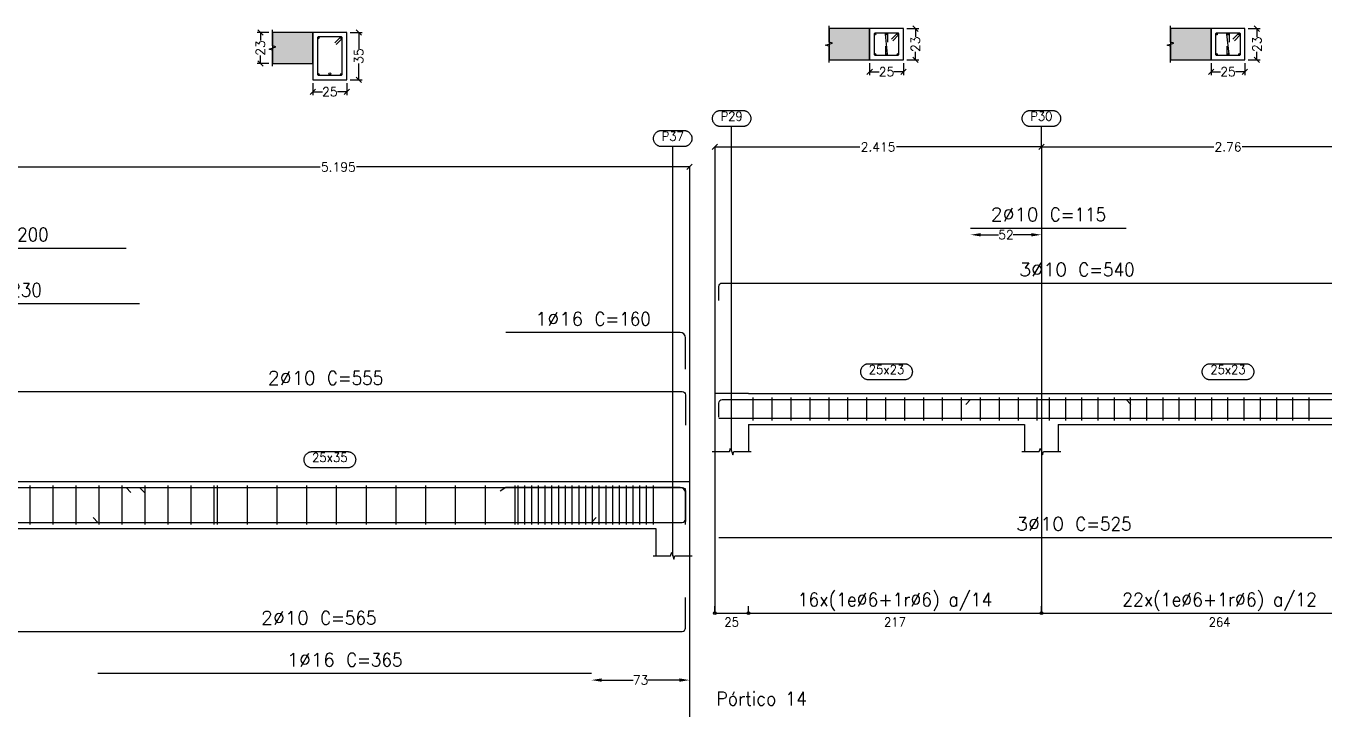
# Model space of a CAD drawing. Header units: millimetres. Extents: x 2071 to 2712, y 1262 to 1380.
# Drawn here: x 2457.16 to 2476.36, y 1311.88 to 1321.98 of the extents above; entities that cross this region are included whole.
import ezdxf
from ezdxf.enums import TextEntityAlignment as Align

# ---------------------------------------------------------------- set-up
doc = ezdxf.new("R2010")
doc.units = ezdxf.units.MM
doc.layers.add('.pormenores', color=8, linetype='Continuous')
for name, color, linetype, lineweight in [('POR_COT_COMPRIMENTO_PROJECTADO', 122, 'Continuous', 0), ('POR_COT_COT_ARM', 3, 'Continuous', 0), ('SEC_COTAS_SEC_DIM_VIGA', 122, 'Continuous', 0)]:
    doc.layers.add(name, color=color, linetype=linetype, lineweight=lineweight)
doc.styles.add('CYPETXT_0.2_romans', font='ROMANS__.TTF', dxfattribs={"height": 0.133333})
doc.styles.add('CYPETXT_romans', font='ROMANS__.TTF', dxfattribs={"height": 0.2})
doc.dimstyles.new('cype_arrow', dxfattribs={"dimtxt": 0.18, "dimasz": 0.15, "dimexe": 0.05, "dimexo": 0.05, "dimgap": 0, "dimtad": 0, "dimdec": 4, "dimzin": 0, "dimdsep": 46, "dimtxsty": 'CYPETXT_0.2_romans', "dimcen": 0.09, "dimadec": 0, "dimazin": 0, "dimtfac": 1, "dimtdec": 4, "dimtofl": 0, "dimtmove": 2, "dimatfit": 3, "dimfxl": 1, "dimtolj": 1, "dimtzin": 0, "dimarcsym": 0})
doc.dimstyles.new('cype_oblique', dxfattribs={"dimtxt": 0.18, "dimasz": 0.18, "dimexe": 0.05, "dimexo": 0.05, "dimgap": 0, "dimtad": 0, "dimdec": 4, "dimzin": 0, "dimdsep": 46, "dimtxsty": 'CYPETXT_0.2_romans', "dimblk": 'OBLIQUE', "dimtsz": 0.04, "dimcen": 0.09, "dimadec": 0, "dimazin": 0, "dimtfac": 1, "dimtdec": 4, "dimtofl": 0, "dimtmove": 2, "dimatfit": 3, "dimfxl": 1, "dimtolj": 1, "dimtzin": 0, "dimarcsym": 0})

# ---------------------------------------------------------------- blocks, each defined once
blk = doc.blocks.new('*D89')
at = {"layer": 'Defpoints', "color": 0, "transparency": 16777216}
for p in [(2461.408, 1321.188), (2461.908, 1321.188), (2461.908, 1321.011)]:
    blk.add_point(p, dxfattribs=at)
at = {"layer": 'SEC_COTAS_SEC_DIM_VIGA', "color": 0, "lineweight": -2, "transparency": 16777216}
for p, q in [((2461.408, 1321.138), (2461.408, 1320.961)), ((2461.908, 1321.138), (2461.908, 1320.961)), ((2461.448, 1321.051), (2461.368, 1320.971)), ((2461.408, 1321.011), (2461.548, 1321.011)), ((2461.908, 1321.011), (2461.769, 1321.011)), ((2461.868, 1320.971), (2461.948, 1321.051))]:
    blk.add_line(p, q, dxfattribs=at)
at = {"layer": 'SEC_COTAS_SEC_DIM_VIGA', "color": 0, "transparency": 16777216, "insert": (2461.658, 1321.011), "char_height": 0.1333, "attachment_point": 5, "style": 'CYPETXT_0.2_romans'}
blk.add_mtext('\\A1;25', dxfattribs=at)
blk = doc.blocks.new('_OBLIQUE')
at = {"color": 0, "linetype": 'ByBlock'}
blk.add_line((-0.5, -0.5), (0.5, 0.5), dxfattribs=at)
blk = doc.blocks.new('*D90')
at = {"layer": 'Defpoints', "color": 0, "transparency": 16777216}
for p in [(2460.631, 1321.888), (2460.808, 1321.888), (2460.808, 1321.428)]:
    blk.add_point(p, dxfattribs=at)
at = {"layer": 'SEC_COTAS_SEC_DIM_VIGA', "color": 0, "lineweight": -2, "transparency": 16777216}
for p, q in [((2460.671, 1321.848), (2460.591, 1321.928)), ((2460.758, 1321.888), (2460.581, 1321.888)), ((2460.631, 1321.888), (2460.631, 1321.769)), ((2460.631, 1321.428), (2460.631, 1321.548)), ((2460.758, 1321.428), (2460.581, 1321.428)), ((2460.591, 1321.468), (2460.671, 1321.388))]:
    blk.add_line(p, q, dxfattribs=at)
at = {"layer": 'SEC_COTAS_SEC_DIM_VIGA', "color": 0, "transparency": 16777216, "insert": (2460.631, 1321.658), "char_height": 0.1333, "attachment_point": 5, "rotation": 90, "style": 'CYPETXT_0.2_romans'}
blk.add_mtext('\\A1;23', dxfattribs=at)
blk = doc.blocks.new('*D91')
at = {"layer": 'Defpoints', "color": 0, "transparency": 16777216}
for p in [(2461.908, 1321.888), (2462.086, 1321.888), (2461.908, 1321.188)]:
    blk.add_point(p, dxfattribs=at)
at = {"layer": 'SEC_COTAS_SEC_DIM_VIGA', "color": 0, "lineweight": -2, "transparency": 16777216}
for p, q in [((2462.126, 1321.848), (2462.046, 1321.928)), ((2461.958, 1321.888), (2462.136, 1321.888)), ((2462.086, 1321.888), (2462.086, 1321.648)), ((2462.086, 1321.188), (2462.086, 1321.429)), ((2461.958, 1321.188), (2462.136, 1321.188)), ((2462.046, 1321.228), (2462.126, 1321.148))]:
    blk.add_line(p, q, dxfattribs=at)
at = {"layer": 'SEC_COTAS_SEC_DIM_VIGA', "color": 0, "transparency": 16777216, "insert": (2462.086, 1321.538), "char_height": 0.1333, "attachment_point": 5, "rotation": 90, "style": 'CYPETXT_0.2_romans'}
blk.add_mtext('\\A1;35', dxfattribs=at)
blk = doc.blocks.new('*D94')
at = {"layer": 'Defpoints', "color": 0, "transparency": 16777216}
for p in [(2456.588, 1319.899), (2456.588, 1319.899), (2466.978, 1319.899)]:
    blk.add_point(p, dxfattribs=at)
at = {"layer": 'POR_COT_COMPRIMENTO_PROJECTADO', "color": 0, "lineweight": -2, "transparency": 16777216}
for p, q in [((2456.628, 1319.939), (2456.548, 1319.859)), ((2456.588, 1319.899), (2456.588, 1319.899)), ((2456.588, 1319.899), (2461.513, 1319.899)), ((2466.978, 1319.899), (2462.054, 1319.899)), ((2466.938, 1319.859), (2467.018, 1319.939)), ((2466.978, 1319.899), (2466.978, 1319.899))]:
    blk.add_line(p, q, dxfattribs=at)
at = {"layer": 'POR_COT_COMPRIMENTO_PROJECTADO', "color": 0, "transparency": 16777216, "insert": (2461.783, 1319.899), "char_height": 0.1333, "attachment_point": 5, "style": 'CYPETXT_0.2_romans'}
blk.add_mtext('\\A1;5.195', dxfattribs=at)
blk = doc.blocks.new('*D103')
at = {"layer": 'Defpoints', "color": 0, "transparency": 16777216}
for p in [(2465.528, 1312.307), (2466.978, 1312.307), (2466.978, 1312.307)]:
    blk.add_point(p, dxfattribs=at)
at = {"layer": 'POR_COT_COT_ARM', "color": 0, "lineweight": -2, "transparency": 16777216}
for p, q in [((2465.528, 1312.307), (2465.528, 1312.307)), ((2465.678, 1312.307), (2466.144, 1312.307)), ((2466.828, 1312.307), (2466.362, 1312.307)), ((2466.978, 1312.307), (2466.978, 1312.307))]:
    blk.add_line(p, q, dxfattribs=at)
at = {"layer": 'POR_COT_COT_ARM', "color": 0, "transparency": 16777216}
for points in [[(2465.678, 1312.332), (2465.678, 1312.282), (2465.528, 1312.307)], [(2466.828, 1312.282), (2466.828, 1312.332), (2466.978, 1312.307)]]:
    blk.add_solid(points, dxfattribs=at)
at = {"layer": 'POR_COT_COT_ARM', "color": 0, "transparency": 16777216, "insert": (2466.253, 1312.307), "char_height": 0.1333, "attachment_point": 5, "style": 'CYPETXT_0.2_romans'}
blk.add_mtext('\\A1;73', dxfattribs=at)
blk = doc.blocks.new('*D104')
at = {"layer": 'Defpoints', "color": 0, "transparency": 16777216}
for p in [(2469.641, 1321.485), (2470.141, 1321.485), (2470.141, 1321.307)]:
    blk.add_point(p, dxfattribs=at)
at = {"layer": 'SEC_COTAS_SEC_DIM_VIGA', "color": 0, "lineweight": -2, "transparency": 16777216}
for p, q in [((2469.681, 1321.347), (2469.601, 1321.267)), ((2469.641, 1321.435), (2469.641, 1321.257)), ((2470.101, 1321.267), (2470.181, 1321.347)), ((2470.141, 1321.435), (2470.141, 1321.257)), ((2469.641, 1321.307), (2469.78, 1321.307)), ((2470.141, 1321.307), (2470.001, 1321.307))]:
    blk.add_line(p, q, dxfattribs=at)
at = {"layer": 'SEC_COTAS_SEC_DIM_VIGA', "color": 0, "transparency": 16777216, "insert": (2469.891, 1321.307), "char_height": 0.1333, "attachment_point": 5, "style": 'CYPETXT_0.2_romans'}
blk.add_mtext('\\A1;25', dxfattribs=at)
blk = doc.blocks.new('*D105')
at = {"layer": 'Defpoints', "color": 0, "transparency": 16777216}
for p in [(2470.141, 1321.945), (2470.318, 1321.945), (2470.141, 1321.485)]:
    blk.add_point(p, dxfattribs=at)
at = {"layer": 'SEC_COTAS_SEC_DIM_VIGA', "color": 0, "lineweight": -2, "transparency": 16777216}
for p, q in [((2470.191, 1321.945), (2470.368, 1321.945)), ((2470.358, 1321.905), (2470.278, 1321.985)), ((2470.318, 1321.945), (2470.318, 1321.825)), ((2470.278, 1321.525), (2470.358, 1321.445)), ((2470.318, 1321.485), (2470.318, 1321.604)), ((2470.191, 1321.485), (2470.368, 1321.485))]:
    blk.add_line(p, q, dxfattribs=at)
at = {"layer": 'SEC_COTAS_SEC_DIM_VIGA', "color": 0, "transparency": 16777216, "insert": (2470.318, 1321.715), "char_height": 0.1333, "attachment_point": 5, "rotation": 90, "style": 'CYPETXT_0.2_romans'}
blk.add_mtext('\\A1;23', dxfattribs=at)
blk = doc.blocks.new('*D106')
at = {"layer": 'Defpoints', "color": 0, "transparency": 16777216}
for p in [(2474.691, 1321.485), (2475.191, 1321.485), (2475.191, 1321.307)]:
    blk.add_point(p, dxfattribs=at)
at = {"layer": 'SEC_COTAS_SEC_DIM_VIGA', "color": 0, "lineweight": -2, "transparency": 16777216}
for p, q in [((2474.731, 1321.347), (2474.651, 1321.267)), ((2474.691, 1321.435), (2474.691, 1321.257)), ((2475.151, 1321.267), (2475.231, 1321.347)), ((2475.191, 1321.435), (2475.191, 1321.257)), ((2474.691, 1321.307), (2474.83, 1321.307)), ((2475.191, 1321.307), (2475.051, 1321.307))]:
    blk.add_line(p, q, dxfattribs=at)
at = {"layer": 'SEC_COTAS_SEC_DIM_VIGA', "color": 0, "transparency": 16777216, "insert": (2474.941, 1321.307), "char_height": 0.1333, "attachment_point": 5, "style": 'CYPETXT_0.2_romans'}
blk.add_mtext('\\A1;25', dxfattribs=at)
blk = doc.blocks.new('*D107')
at = {"layer": 'Defpoints', "color": 0, "transparency": 16777216}
for p in [(2475.191, 1321.945), (2475.368, 1321.945), (2475.191, 1321.485)]:
    blk.add_point(p, dxfattribs=at)
at = {"layer": 'SEC_COTAS_SEC_DIM_VIGA', "color": 0, "lineweight": -2, "transparency": 16777216}
for p, q in [((2475.241, 1321.945), (2475.418, 1321.945)), ((2475.408, 1321.905), (2475.328, 1321.985)), ((2475.368, 1321.945), (2475.368, 1321.825)), ((2475.328, 1321.525), (2475.408, 1321.445)), ((2475.368, 1321.485), (2475.368, 1321.604)), ((2475.241, 1321.485), (2475.418, 1321.485))]:
    blk.add_line(p, q, dxfattribs=at)
at = {"layer": 'SEC_COTAS_SEC_DIM_VIGA', "color": 0, "transparency": 16777216, "insert": (2475.368, 1321.715), "char_height": 0.1333, "attachment_point": 5, "rotation": 90, "style": 'CYPETXT_0.2_romans'}
blk.add_mtext('\\A1;23', dxfattribs=at)
blk = doc.blocks.new('*D112')
at = {"layer": 'Defpoints', "color": 0, "transparency": 16777216}
for p in [(2467.351, 1320.195), (2467.351, 1320.195), (2472.181, 1320.195)]:
    blk.add_point(p, dxfattribs=at)
at = {"layer": 'POR_COT_COMPRIMENTO_PROJECTADO', "color": 0, "lineweight": -2, "transparency": 16777216}
for p, q in [((2467.391, 1320.235), (2467.311, 1320.155)), ((2467.351, 1320.195), (2467.351, 1320.195)), ((2467.351, 1320.195), (2469.494, 1320.195)), ((2472.181, 1320.195), (2470.037, 1320.195)), ((2472.141, 1320.155), (2472.221, 1320.235)), ((2472.181, 1320.195), (2472.181, 1320.195))]:
    blk.add_line(p, q, dxfattribs=at)
at = {"layer": 'POR_COT_COMPRIMENTO_PROJECTADO', "color": 0, "transparency": 16777216, "insert": (2469.766, 1320.195), "char_height": 0.1333, "attachment_point": 5, "style": 'CYPETXT_0.2_romans'}
blk.add_mtext('\\A1;2.415', dxfattribs=at)
blk = doc.blocks.new('*D113')
at = {"layer": 'Defpoints', "color": 0, "transparency": 16777216}
for p in [(2472.181, 1320.195), (2472.181, 1320.195), (2477.701, 1320.195)]:
    blk.add_point(p, dxfattribs=at)
at = {"layer": 'POR_COT_COMPRIMENTO_PROJECTADO', "color": 0, "lineweight": -2, "transparency": 16777216}
for p, q in [((2472.221, 1320.235), (2472.141, 1320.155)), ((2472.181, 1320.195), (2472.181, 1320.195)), ((2472.181, 1320.195), (2474.733, 1320.195)), ((2477.701, 1320.195), (2475.148, 1320.195)), ((2477.661, 1320.155), (2477.741, 1320.235)), ((2477.701, 1320.195), (2477.701, 1320.195))]:
    blk.add_line(p, q, dxfattribs=at)
at = {"layer": 'POR_COT_COMPRIMENTO_PROJECTADO', "color": 0, "transparency": 16777216, "insert": (2474.941, 1320.195), "char_height": 0.1333, "attachment_point": 5, "style": 'CYPETXT_0.2_romans'}
blk.add_mtext('\\A1;2.76', dxfattribs=at)
blk = doc.blocks.new('*D116')
at = {"layer": 'Defpoints', "color": 0, "transparency": 16777216}
for p in [(2471.134, 1318.895), (2472.181, 1318.895), (2472.181, 1318.895)]:
    blk.add_point(p, dxfattribs=at)
at = {"layer": 'POR_COT_COT_ARM', "color": 0, "lineweight": -2, "transparency": 16777216}
for p, q in [((2471.134, 1318.895), (2471.134, 1318.895)), ((2471.284, 1318.895), (2471.548, 1318.895)), ((2472.031, 1318.895), (2471.766, 1318.895)), ((2472.181, 1318.895), (2472.181, 1318.895))]:
    blk.add_line(p, q, dxfattribs=at)
at = {"layer": 'POR_COT_COT_ARM', "color": 0, "transparency": 16777216}
for points in [[(2471.284, 1318.92), (2471.284, 1318.87), (2471.134, 1318.895)], [(2472.031, 1318.87), (2472.031, 1318.92), (2472.181, 1318.895)]]:
    blk.add_solid(points, dxfattribs=at)
at = {"layer": 'POR_COT_COT_ARM', "color": 0, "transparency": 16777216, "insert": (2471.657, 1318.895), "char_height": 0.1333, "attachment_point": 5, "style": 'CYPETXT_0.2_romans'}
blk.add_mtext('\\A1;52', dxfattribs=at)

msp = doc.modelspace()

# ---------------------------------------------------------------- hatches: boundary and pattern name
at = {"layer": '.pormenores', "true_color": 0xdad7d3}
for points in [[(2469.04055, 1321.48472), (2469.64055, 1321.48472), (2469.64055, 1321.94472), (2469.04055, 1321.94472)], [(2474.09064, 1321.48472), (2474.69064, 1321.48472), (2474.69064, 1321.94472), (2474.09064, 1321.94472)], [(2460.80843, 1321.42846), (2461.40843, 1321.42846), (2461.40843, 1321.88846), (2460.80843, 1321.88846)]]:
    msp.add_hatch(color=254, dxfattribs=at).paths.add_polyline_path(points, flags=0)

# ---------------------------------------------------------------- linework, layer by layer
at = {"layer": '.pormenores'}
for p, q in [((2467.60055, 1320.19539), (2467.60055, 1320.49539)), ((2472.18055, 1320.19539), (2472.18055, 1320.49539)), ((2466.72843, 1319.89913), (2466.72843, 1320.19913)), ((2467.35055, 1320.19539), (2467.35055, 1313.29826)), ((2467.60055, 1315.6882), (2467.60055, 1320.19539)), ((2472.18055, 1320.19539), (2472.18055, 1313.29826)), ((2466.72843, 1314.14707), (2466.72843, 1319.89913)), ((2466.97843, 1319.89913), (2466.97843, 1310.31371)), ((2467.85055, 1316.5482), (2471.93055, 1316.5482)), ((2472.43055, 1316.5482), (2477.45073, 1316.5482)), ((2467.91555, 1316.4882), (2467.91555, 1316.1482)), ((2468.19555, 1316.4882), (2468.19555, 1316.1482)), ((2468.47555, 1316.4882), (2468.47555, 1316.1482)), ((2468.75555, 1316.4882), (2468.75555, 1316.1482)), ((2469.03555, 1316.4882), (2469.03555, 1316.1482)), ((2469.31555, 1316.4882), (2469.31555, 1316.1482)), ((2469.59555, 1316.4882), (2469.59555, 1316.1482)), ((2469.87555, 1316.4882), (2469.87555, 1316.1482)), ((2470.15555, 1316.4882), (2470.15555, 1316.1482)), ((2470.43555, 1316.4882), (2470.43555, 1316.1482)), ((2470.71555, 1316.4882), (2470.71555, 1316.1482)), ((2470.99555, 1316.4882), (2470.99555, 1316.1482)), ((2471.13397, 1316.4562), (2471.06326, 1316.38549)), ((2471.27555, 1316.4882), (2471.27555, 1316.1482)), ((2471.55555, 1316.4882), (2471.55555, 1316.1482)), ((2471.83555, 1316.4882), (2471.83555, 1316.1482)), ((2472.11555, 1316.4882), (2472.11555, 1316.1482)), ((2472.29564, 1316.4882), (2472.29564, 1316.1482)), ((2472.53564, 1316.4882), (2472.53564, 1316.1482)), ((2472.77564, 1316.4882), (2472.77564, 1316.1482)), ((2473.01564, 1316.4882), (2473.01564, 1316.1482)), ((2473.25564, 1316.4882), (2473.25564, 1316.1482)), ((2473.43397, 1316.4562), (2473.50468, 1316.38549)), ((2473.49564, 1316.4882), (2473.49564, 1316.1482)), ((2473.73564, 1316.4882), (2473.73564, 1316.1482)), ((2473.97564, 1316.4882), (2473.97564, 1316.1482)), ((2474.21564, 1316.4882), (2474.21564, 1316.1482)), ((2474.45564, 1316.4882), (2474.45564, 1316.1482)), ((2474.69564, 1316.4882), (2474.69564, 1316.1482)), ((2474.93564, 1316.4882), (2474.93564, 1316.1482)), ((2475.17564, 1316.4882), (2475.17564, 1316.1482)), ((2475.41564, 1316.4882), (2475.41564, 1316.1482)), ((2475.65564, 1316.4882), (2475.65564, 1316.1482)), ((2475.89564, 1316.4882), (2475.89564, 1316.1482)), ((2476.13564, 1316.4882), (2476.13564, 1316.1482)), ((2467.35055, 1316.0882), (2467.35055, 1315.6882)), ((2467.85055, 1316.0882), (2471.93055, 1316.0882)), ((2467.85055, 1316.0882), (2467.85055, 1315.6882)), ((2471.93055, 1316.0882), (2471.93055, 1315.6882)), ((2472.43055, 1316.0882), (2477.45073, 1316.0882)), ((2472.43055, 1316.0882), (2472.43055, 1315.6882)), ((2456.83843, 1315.24707), (2466.47843, 1315.24707)), ((2457.22329, 1315.18707), (2457.22329, 1314.60707)), ((2457.56329, 1315.18707), (2457.56329, 1314.60707)), ((2457.90329, 1315.18707), (2457.90329, 1314.60707)), ((2458.24329, 1315.18707), (2458.24329, 1314.60707)), ((2458.58329, 1315.18707), (2458.58329, 1314.60707)), ((2458.92329, 1315.18707), (2458.92329, 1314.60707)), ((2459.26329, 1315.18707), (2459.26329, 1314.60707)), ((2459.60329, 1315.18707), (2459.60329, 1314.60707)), ((2459.94329, 1315.18707), (2459.94329, 1314.60707)), ((2459.99314, 1315.18707), (2459.99314, 1314.60707)), ((2460.43314, 1315.18707), (2460.43314, 1314.60707)), ((2460.87314, 1315.18707), (2460.87314, 1314.60707)), ((2461.31314, 1315.18707), (2461.31314, 1314.60707)), ((2461.75314, 1315.18707), (2461.75314, 1314.60707)), ((2462.19314, 1315.18707), (2462.19314, 1314.60707)), ((2462.63314, 1315.18707), (2462.63314, 1314.60707)), ((2463.07314, 1315.18707), (2463.07314, 1314.60707)), ((2463.51314, 1315.18707), (2463.51314, 1314.60707)), ((2463.95314, 1315.18707), (2463.95314, 1314.60707)), ((2464.39314, 1315.18707), (2464.39314, 1314.60707)), ((2464.43829, 1315.18707), (2464.43829, 1314.60707)), ((2464.53829, 1315.18707), (2464.53829, 1314.60707)), ((2464.63829, 1315.18707), (2464.63829, 1314.60707)), ((2464.73829, 1315.18707), (2464.73829, 1314.60707)), ((2464.83829, 1315.18707), (2464.83829, 1314.60707)), ((2464.93829, 1315.18707), (2464.93829, 1314.60707)), ((2465.03829, 1315.18707), (2465.03829, 1314.60707)), ((2465.13829, 1315.18707), (2465.13829, 1314.60707)), ((2465.23829, 1315.18707), (2465.23829, 1314.60707)), ((2465.33829, 1315.18707), (2465.33829, 1314.60707)), ((2465.43829, 1315.18707), (2465.43829, 1314.60707)), ((2465.53829, 1315.18707), (2465.53829, 1314.60707)), ((2465.63829, 1315.18707), (2465.63829, 1314.60707)), ((2465.73829, 1315.18707), (2465.73829, 1314.60707)), ((2465.83829, 1315.18707), (2465.83829, 1314.60707)), ((2465.93829, 1315.18707), (2465.93829, 1314.60707)), ((2466.03829, 1315.18707), (2466.03829, 1314.60707)), ((2466.13829, 1315.18707), (2466.13829, 1314.60707)), ((2466.23829, 1315.18707), (2466.23829, 1314.60707)), ((2466.33829, 1315.18707), (2466.33829, 1314.60707)), ((2466.43829, 1315.18707), (2466.43829, 1314.60707)), ((2458.64643, 1315.15507), (2458.71714, 1315.08435)), ((2458.84567, 1315.15507), (2458.91638, 1315.08435)), ((2464.26254, 1315.15507), (2464.17908, 1315.09999)), ((2458.22814, 1314.63907), (2458.15743, 1314.70978)), ((2465.52814, 1314.63907), (2465.59886, 1314.70978)), ((2456.83843, 1314.54707), (2466.47843, 1314.54707)), ((2466.47843, 1314.54707), (2466.47843, 1314.14707)), ((2466.97843, 1314.54707), (2466.97843, 1314.14707)), ((2467.35055, 1313.29826), (2467.35055, 1313.39826)), ((2467.85055, 1313.29826), (2467.85055, 1313.39826)), ((2472.18055, 1313.29826), (2472.18055, 1313.39826))]:
    msp.add_line(p, q, dxfattribs=at)
for points in [[(2460.80843, 1321.38846), (2460.80843, 1321.62846), (2460.75843, 1321.64346), (2460.85843, 1321.67346), (2460.80843, 1321.68846), (2460.80843, 1321.92846)], [(2469.04055, 1321.44472), (2469.04055, 1321.68472), (2468.99055, 1321.69972), (2469.09055, 1321.72972), (2469.04055, 1321.74472), (2469.04055, 1321.98472)], [(2469.04055, 1321.48472), (2469.64055, 1321.48472), (2469.64055, 1321.94472), (2469.04055, 1321.94472)], [(2474.09064, 1321.44472), (2474.09064, 1321.68472), (2474.04064, 1321.69972), (2474.14064, 1321.72972), (2474.09064, 1321.74472), (2474.09064, 1321.98472)], [(2474.09064, 1321.48472), (2474.69064, 1321.48472), (2474.69064, 1321.94472), (2474.09064, 1321.94472)], [(2460.80843, 1321.42846), (2461.40843, 1321.42846), (2461.40843, 1321.88846), (2460.80843, 1321.88846)], [(2461.75289, 1321.7103), (2461.83937, 1321.79706), (2461.84069, 1321.7992), (2461.84165, 1321.80152), (2461.84223, 1321.80396), (2461.84243, 1321.80646), (2461.84212, 1321.80959), (2461.84121, 1321.81259), (2461.83973, 1321.81535), (2461.83774, 1321.81778), (2461.83532, 1321.81977), (2461.83255, 1321.82125), (2461.82955, 1321.82216), (2461.82643, 1321.82246), (2461.49043, 1321.82246), (2461.48431, 1321.82125), (2461.47912, 1321.81778), (2461.47565, 1321.81259), (2461.47443, 1321.80646), (2461.47443, 1321.27046), (2461.47565, 1321.26434), (2461.47912, 1321.25915), (2461.48431, 1321.25568), (2461.49043, 1321.25446), (2461.82643, 1321.25446), (2461.83255, 1321.25568), (2461.83774, 1321.25915), (2461.84121, 1321.26434), (2461.84243, 1321.27046), (2461.84243, 1321.80646), (2461.84212, 1321.80959), (2461.84121, 1321.81259), (2461.83973, 1321.81535), (2461.83774, 1321.81778), (2461.83532, 1321.81977), (2461.83255, 1321.82125), (2461.82955, 1321.82216), (2461.82643, 1321.82246), (2461.82331, 1321.82216), (2461.82031, 1321.82125), (2461.81754, 1321.81977), (2461.81512, 1321.81778), (2461.73026, 1321.73292)], [(2469.98502, 1321.76656), (2470.06987, 1321.85141), (2470.07186, 1321.85384), (2470.07334, 1321.8566), (2470.07425, 1321.8596), (2470.07455, 1321.86272), (2470.07425, 1321.86585), (2470.07334, 1321.86885), (2470.07186, 1321.87161), (2470.06987, 1321.87404), (2470.06744, 1321.87603), (2470.06468, 1321.87751), (2470.06168, 1321.87842), (2470.05855, 1321.87872), (2469.72255, 1321.87872), (2469.71643, 1321.87751), (2469.71124, 1321.87404), (2469.70777, 1321.86885), (2469.70655, 1321.86272), (2469.70655, 1321.56672), (2469.70777, 1321.5606), (2469.71124, 1321.55541), (2469.71643, 1321.55194), (2469.72255, 1321.55072), (2470.05855, 1321.55072), (2470.06468, 1321.55194), (2470.06987, 1321.55541), (2470.07334, 1321.5606), (2470.07455, 1321.56672), (2470.07455, 1321.86272), (2470.07425, 1321.86585), (2470.07334, 1321.86885), (2470.07186, 1321.87161), (2470.06987, 1321.87404), (2470.06744, 1321.87603), (2470.06468, 1321.87751), (2470.06168, 1321.87842), (2470.05855, 1321.87872), (2470.05543, 1321.87842), (2470.05243, 1321.87751), (2470.04967, 1321.87603), (2470.04724, 1321.87404), (2469.96239, 1321.78919)], [(2469.87455, 1321.68672), (2469.87455, 1321.56672), (2469.87496, 1321.56316), (2469.87614, 1321.55978), (2469.87805, 1321.55675), (2469.88058, 1321.55422), (2469.88361, 1321.55231), (2469.88699, 1321.55113), (2469.89055, 1321.55072), (2469.89411, 1321.55113), (2469.8975, 1321.55231), (2469.90053, 1321.55422), (2469.90306, 1321.55675), (2469.90497, 1321.55978), (2469.90615, 1321.56316), (2469.90655, 1321.56672), (2469.87455, 1321.86272), (2469.87496, 1321.86628), (2469.87614, 1321.86967), (2469.87805, 1321.8727), (2469.88058, 1321.87523), (2469.88361, 1321.87714), (2469.88699, 1321.87832), (2469.89055, 1321.87872), (2469.89411, 1321.87832), (2469.8975, 1321.87714), (2469.90053, 1321.87523), (2469.90306, 1321.8727), (2469.90497, 1321.86967), (2469.90615, 1321.86628), (2469.90655, 1321.86272), (2469.90655, 1321.74272)], [(2475.0351, 1321.76656), (2475.11996, 1321.85141), (2475.12195, 1321.85384), (2475.12343, 1321.8566), (2475.12434, 1321.8596), (2475.12464, 1321.86272), (2475.12434, 1321.86585), (2475.12343, 1321.86885), (2475.12195, 1321.87161), (2475.11996, 1321.87404), (2475.11753, 1321.87603), (2475.11477, 1321.87751), (2475.11177, 1321.87842), (2475.10864, 1321.87872), (2474.77264, 1321.87872), (2474.76652, 1321.87751), (2474.76133, 1321.87404), (2474.75786, 1321.86885), (2474.75664, 1321.86272), (2474.75664, 1321.56672), (2474.75786, 1321.5606), (2474.76133, 1321.55541), (2474.76652, 1321.55194), (2474.77264, 1321.55072), (2475.10864, 1321.55072), (2475.11477, 1321.55194), (2475.11996, 1321.55541), (2475.12343, 1321.5606), (2475.12464, 1321.56672), (2475.12464, 1321.86272), (2475.12434, 1321.86585), (2475.12343, 1321.86885), (2475.12195, 1321.87161), (2475.11996, 1321.87404), (2475.11753, 1321.87603), (2475.11477, 1321.87751), (2475.11177, 1321.87842), (2475.10864, 1321.87872), (2475.10552, 1321.87842), (2475.10252, 1321.87751), (2475.09975, 1321.87603), (2475.09733, 1321.87404), (2475.01248, 1321.78919)], [(2474.92464, 1321.68672), (2474.92464, 1321.56672), (2474.92505, 1321.56316), (2474.92623, 1321.55978), (2474.92813, 1321.55675), (2474.93067, 1321.55422), (2474.9337, 1321.55231), (2474.93708, 1321.55113), (2474.94064, 1321.55072), (2474.9442, 1321.55113), (2474.94759, 1321.55231), (2474.95062, 1321.55422), (2474.95315, 1321.55675), (2474.95506, 1321.55978), (2474.95624, 1321.56316), (2474.95664, 1321.56672), (2474.92464, 1321.86272), (2474.92505, 1321.86628), (2474.92623, 1321.86967), (2474.92813, 1321.8727), (2474.93067, 1321.87523), (2474.9337, 1321.87714), (2474.93708, 1321.87832), (2474.94064, 1321.87872), (2474.9442, 1321.87832), (2474.94759, 1321.87714), (2474.95062, 1321.87523), (2474.95315, 1321.8727), (2474.95506, 1321.86967), (2474.95624, 1321.86628), (2474.95664, 1321.86272), (2474.95664, 1321.74272)], [(2471.13397, 1318.99539), (2473.43397, 1318.99539)], [(2454.64643, 1318.69913), (2458.64643, 1318.69913)], [(2467.41055, 1317.9209), (2467.41055, 1318.1309), (2467.41436, 1318.15003), (2467.4252, 1318.16625), (2467.44142, 1318.17709), (2467.46055, 1318.1809), (2477.95073, 1318.1809)], [(2454.24567, 1317.87913), (2458.84567, 1317.87913)], [(2466.91843, 1316.90685), (2466.91843, 1317.37096), (2466.91234, 1317.40158), (2466.895, 1317.42753), (2466.86904, 1317.44487), (2466.83843, 1317.45096), (2464.26254, 1317.45096)], [(2456.31843, 1316.57697), (2466.86843, 1316.57697), (2466.88756, 1316.57316), (2466.90378, 1316.56233), (2466.91462, 1316.54611), (2466.91843, 1316.52697), (2466.91843, 1316.07697)], [(2467.85055, 1316.5482), (2467.35055, 1316.5482), (2467.35055, 1316.0882)], [(2471.93055, 1316.5482), (2472.43055, 1316.5482)], [(2467.41055, 1316.1962), (2467.41055, 1316.4062), (2467.41436, 1316.42533), (2467.4252, 1316.44155), (2467.44142, 1316.45239), (2467.46055, 1316.4562), (2477.95073, 1316.4562)], [(2471.13397, 1316.4562), (2473.43397, 1316.4562)], [(2467.41055, 1316.1802), (2477.91055, 1316.1802)], [(2467.31055, 1315.6882), (2467.57055, 1315.6882), (2467.58555, 1315.7382), (2467.61555, 1315.6382), (2467.63055, 1315.6882), (2467.89055, 1315.6882)], [(2471.89055, 1315.6882), (2472.15055, 1315.6882), (2472.16555, 1315.7382), (2472.19555, 1315.6382), (2472.21055, 1315.6882), (2472.47055, 1315.6882)], [(2466.47843, 1315.24707), (2466.97843, 1315.24707), (2466.97843, 1314.54707)], [(2454.24567, 1315.15507), (2458.84567, 1315.15507)], [(2454.64643, 1315.15507), (2458.64643, 1315.15507)], [(2456.11843, 1314.63907), (2466.86843, 1314.63907), (2466.88756, 1314.64287), (2466.90378, 1314.65371), (2466.91462, 1314.66993), (2466.91843, 1314.68907), (2466.91843, 1315.13907)], [(2456.31843, 1315.15507), (2466.86843, 1315.15507), (2466.88756, 1315.15126), (2466.90378, 1315.14042), (2466.91462, 1315.1242), (2466.91843, 1315.10507), (2466.91843, 1314.65507)], [(2466.91843, 1314.61095), (2466.91843, 1315.07507), (2466.91234, 1315.10568), (2466.895, 1315.13163), (2466.86904, 1315.14898), (2466.83843, 1315.15507), (2464.26254, 1315.15507)], [(2458.22814, 1314.63907), (2465.52814, 1314.63907)], [(2467.41055, 1314.41826), (2477.91055, 1314.41826)], [(2466.43843, 1314.14707), (2466.69843, 1314.14707), (2466.71343, 1314.19707), (2466.74343, 1314.09707), (2466.75843, 1314.14707), (2467.01843, 1314.14707)], [(2456.11843, 1313.02707), (2466.86843, 1313.02707), (2466.88756, 1313.03087), (2466.90378, 1313.04171), (2466.91462, 1313.05793), (2466.91843, 1313.07707), (2466.91843, 1313.52707)], [(2467.35055, 1313.29826), (2467.85055, 1313.29826), (2467.85055, 1313.39826)], [(2467.85055, 1313.29826), (2472.18055, 1313.29826), (2472.18055, 1313.39826)], [(2472.18055, 1313.29826), (2477.45073, 1313.29826), (2477.45073, 1313.39826)], [(2458.22814, 1312.40707), (2465.52814, 1312.40707)]]:
    msp.add_lwpolyline(points, dxfattribs=at)
at = {"layer": '.pormenores', "color": 254, "true_color": 0xdad7d3}
for points in [[(2469.04055, 1321.48472), (2469.64055, 1321.48472), (2469.64055, 1321.94472), (2469.04055, 1321.94472)], [(2474.09064, 1321.48472), (2474.69064, 1321.48472), (2474.69064, 1321.94472), (2474.09064, 1321.94472)], [(2460.80843, 1321.42846), (2461.40843, 1321.42846), (2461.40843, 1321.88846), (2460.80843, 1321.88846)]]:
    msp.add_lwpolyline(points, close=True, dxfattribs=at)
at = {"layer": '.pormenores'}
for points in [[(2470.14055, 1321.94472), (2469.64055, 1321.94472), (2469.64055, 1321.48472), (2470.14055, 1321.48472), (2470.14055, 1321.94472)], [(2475.19064, 1321.94472), (2474.69064, 1321.94472), (2474.69064, 1321.48472), (2475.19064, 1321.48472), (2475.19064, 1321.94472)], [(2461.90843, 1321.88846), (2461.40843, 1321.88846), (2461.40843, 1321.18846), (2461.90843, 1321.18846), (2461.90843, 1321.88846)], [(2467.76455, 1320.73539), (2467.77257, 1320.73512), (2467.78055, 1320.73432), (2467.78846, 1320.73299), (2467.79626, 1320.73113), (2467.80392, 1320.72875), (2467.8114, 1320.72587), (2467.81868, 1320.72249), (2467.82571, 1320.71864), (2467.83247, 1320.71432), (2467.83892, 1320.70957), (2467.84505, 1320.70439), (2467.85081, 1320.69881), (2467.85619, 1320.69287), (2467.86116, 1320.68657), (2467.8657, 1320.67996), (2467.86979, 1320.67306), (2467.87341, 1320.6659), (2467.87654, 1320.65852), (2467.87917, 1320.65094), (2467.88129, 1320.64321), (2467.88288, 1320.63535), (2467.88395, 1320.6274), (2467.88449, 1320.6194), (2467.88449, 1320.61138), (2467.88395, 1320.60338), (2467.88288, 1320.59543), (2467.88129, 1320.58757), (2467.87917, 1320.57984), (2467.87654, 1320.57226), (2467.87341, 1320.56488), (2467.86979, 1320.55772), (2467.8657, 1320.55082), (2467.86116, 1320.54421), (2467.85619, 1320.53792), (2467.85081, 1320.53197), (2467.84505, 1320.52639), (2467.83892, 1320.52122), (2467.83247, 1320.51646), (2467.82571, 1320.51214), (2467.81868, 1320.50829), (2467.8114, 1320.50491), (2467.80392, 1320.50203), (2467.79626, 1320.49965), (2467.78846, 1320.4978), (2467.78055, 1320.49646), (2467.77257, 1320.49566), (2467.76455, 1320.49539), (2467.43655, 1320.49539), (2467.42854, 1320.49566), (2467.42056, 1320.49646), (2467.41265, 1320.4978), (2467.40485, 1320.49965), (2467.39719, 1320.50203), (2467.38971, 1320.50491), (2467.38243, 1320.50829), (2467.3754, 1320.51214), (2467.36864, 1320.51646), (2467.36218, 1320.52122), (2467.35606, 1320.52639), (2467.3503, 1320.53197), (2467.34492, 1320.53792), (2467.33995, 1320.54421), (2467.33541, 1320.55082), (2467.33132, 1320.55772), (2467.3277, 1320.56488), (2467.32457, 1320.57226), (2467.32194, 1320.57984), (2467.31982, 1320.58757), (2467.31823, 1320.59543), (2467.31716, 1320.60338), (2467.31662, 1320.61138), (2467.31662, 1320.6194), (2467.31716, 1320.6274), (2467.31823, 1320.63535), (2467.31982, 1320.64321), (2467.32194, 1320.65094), (2467.32457, 1320.65852), (2467.3277, 1320.6659), (2467.33132, 1320.67306), (2467.33541, 1320.67996), (2467.33995, 1320.68657), (2467.34492, 1320.69287), (2467.3503, 1320.69881), (2467.35606, 1320.70439), (2467.36218, 1320.70957), (2467.36864, 1320.71432), (2467.3754, 1320.71864), (2467.38243, 1320.72249), (2467.38971, 1320.72587), (2467.39719, 1320.72875), (2467.40485, 1320.73113), (2467.41265, 1320.73299), (2467.42056, 1320.73432), (2467.42854, 1320.73512), (2467.43655, 1320.73539), (2467.76455, 1320.73539)], [(2472.34455, 1320.73539), (2472.35257, 1320.73512), (2472.36055, 1320.73432), (2472.36846, 1320.73299), (2472.37626, 1320.73113), (2472.38392, 1320.72875), (2472.3914, 1320.72587), (2472.39868, 1320.72249), (2472.40571, 1320.71864), (2472.41247, 1320.71432), (2472.41892, 1320.70957), (2472.42505, 1320.70439), (2472.43081, 1320.69881), (2472.43619, 1320.69287), (2472.44116, 1320.68657), (2472.4457, 1320.67996), (2472.44979, 1320.67306), (2472.45341, 1320.6659), (2472.45654, 1320.65852), (2472.45917, 1320.65094), (2472.46129, 1320.64321), (2472.46288, 1320.63535), (2472.46395, 1320.6274), (2472.46449, 1320.6194), (2472.46449, 1320.61138), (2472.46395, 1320.60338), (2472.46288, 1320.59543), (2472.46129, 1320.58757), (2472.45917, 1320.57984), (2472.45654, 1320.57226), (2472.45341, 1320.56488), (2472.44979, 1320.55772), (2472.4457, 1320.55082), (2472.44116, 1320.54421), (2472.43619, 1320.53792), (2472.43081, 1320.53197), (2472.42505, 1320.52639), (2472.41892, 1320.52122), (2472.41247, 1320.51646), (2472.40571, 1320.51214), (2472.39868, 1320.50829), (2472.3914, 1320.50491), (2472.38392, 1320.50203), (2472.37626, 1320.49965), (2472.36846, 1320.4978), (2472.36055, 1320.49646), (2472.35257, 1320.49566), (2472.34455, 1320.49539), (2472.01655, 1320.49539), (2472.00854, 1320.49566), (2472.00056, 1320.49646), (2471.99265, 1320.4978), (2471.98485, 1320.49965), (2471.97719, 1320.50203), (2471.96971, 1320.50491), (2471.96243, 1320.50829), (2471.9554, 1320.51214), (2471.94864, 1320.51646), (2471.94218, 1320.52122), (2471.93606, 1320.52639), (2471.9303, 1320.53197), (2471.92492, 1320.53792), (2471.91995, 1320.54421), (2471.91541, 1320.55082), (2471.91132, 1320.55772), (2471.9077, 1320.56488), (2471.90457, 1320.57226), (2471.90194, 1320.57984), (2471.89982, 1320.58757), (2471.89823, 1320.59543), (2471.89716, 1320.60338), (2471.89662, 1320.61138), (2471.89662, 1320.6194), (2471.89716, 1320.6274), (2471.89823, 1320.63535), (2471.89982, 1320.64321), (2471.90194, 1320.65094), (2471.90457, 1320.65852), (2471.9077, 1320.6659), (2471.91132, 1320.67306), (2471.91541, 1320.67996), (2471.91995, 1320.68657), (2471.92492, 1320.69287), (2471.9303, 1320.69881), (2471.93606, 1320.70439), (2471.94218, 1320.70957), (2471.94864, 1320.71432), (2471.9554, 1320.71864), (2471.96243, 1320.72249), (2471.96971, 1320.72587), (2471.97719, 1320.72875), (2471.98485, 1320.73113), (2471.99265, 1320.73299), (2472.00056, 1320.73432), (2472.00854, 1320.73512), (2472.01655, 1320.73539), (2472.34455, 1320.73539)], [(2466.89243, 1320.43913), (2466.90044, 1320.43886), (2466.90842, 1320.43806), (2466.91633, 1320.43673), (2466.92413, 1320.43487), (2466.93179, 1320.43249), (2466.93928, 1320.42961), (2466.94655, 1320.42623), (2466.95358, 1320.42238), (2466.96034, 1320.41806), (2466.9668, 1320.41331), (2466.97292, 1320.40813), (2466.97869, 1320.40255), (2466.98407, 1320.39661), (2466.98904, 1320.39031), (2466.99358, 1320.3837), (2466.99766, 1320.3768), (2467.00128, 1320.36964), (2467.00441, 1320.36226), (2467.00704, 1320.35468), (2467.00916, 1320.34695), (2467.01076, 1320.33909), (2467.01183, 1320.33114), (2467.01236, 1320.32314), (2467.01236, 1320.31512), (2467.01183, 1320.30712), (2467.01076, 1320.29917), (2467.00916, 1320.29131), (2467.00704, 1320.28358), (2467.00441, 1320.276), (2467.00128, 1320.26862), (2466.99766, 1320.26146), (2466.99358, 1320.25456), (2466.98904, 1320.24795), (2466.98407, 1320.24166), (2466.97869, 1320.23571), (2466.97292, 1320.23013), (2466.9668, 1320.22495), (2466.96034, 1320.2202), (2466.95358, 1320.21588), (2466.94655, 1320.21203), (2466.93928, 1320.20865), (2466.93179, 1320.20577), (2466.92413, 1320.20339), (2466.91633, 1320.20154), (2466.90842, 1320.2002), (2466.90044, 1320.1994), (2466.89243, 1320.19913), (2466.56443, 1320.19913), (2466.55641, 1320.1994), (2466.54844, 1320.2002), (2466.54053, 1320.20154), (2466.53273, 1320.20339), (2466.52507, 1320.20577), (2466.51758, 1320.20865), (2466.51031, 1320.21203), (2466.50328, 1320.21588), (2466.49652, 1320.2202), (2466.49006, 1320.22495), (2466.48394, 1320.23013), (2466.47817, 1320.23571), (2466.47279, 1320.24166), (2466.46782, 1320.24795), (2466.46328, 1320.25456), (2466.4592, 1320.26146), (2466.45558, 1320.26862), (2466.45245, 1320.276), (2466.44982, 1320.28358), (2466.4477, 1320.29131), (2466.4461, 1320.29917), (2466.44503, 1320.30712), (2466.4445, 1320.31512), (2466.4445, 1320.32314), (2466.44503, 1320.33114), (2466.4461, 1320.33909), (2466.4477, 1320.34695), (2466.44982, 1320.35468), (2466.45245, 1320.36226), (2466.45558, 1320.36964), (2466.4592, 1320.3768), (2466.46328, 1320.3837), (2466.46782, 1320.39031), (2466.47279, 1320.39661), (2466.47817, 1320.40255), (2466.48394, 1320.40813), (2466.49006, 1320.41331), (2466.49652, 1320.41806), (2466.50328, 1320.42238), (2466.51031, 1320.42623), (2466.51758, 1320.42961), (2466.52507, 1320.43249), (2466.53273, 1320.43487), (2466.54053, 1320.43673), (2466.54844, 1320.43806), (2466.55641, 1320.43886), (2466.56443, 1320.43913), (2466.89243, 1320.43913)], [(2470.15255, 1316.9882), (2470.16057, 1316.98793), (2470.16855, 1316.98713), (2470.17646, 1316.98579), (2470.18426, 1316.98393), (2470.19192, 1316.98156), (2470.1994, 1316.97867), (2470.20668, 1316.9753), (2470.21371, 1316.97145), (2470.22047, 1316.96713), (2470.22692, 1316.96237), (2470.23305, 1316.9572), (2470.23881, 1316.95162), (2470.24419, 1316.94567), (2470.24916, 1316.93938), (2470.2537, 1316.93277), (2470.25779, 1316.92587), (2470.26141, 1316.91871), (2470.26454, 1316.91133), (2470.26717, 1316.90375), (2470.26929, 1316.89602), (2470.27088, 1316.88816), (2470.27195, 1316.88021), (2470.27249, 1316.87221), (2470.27249, 1316.86419), (2470.27195, 1316.85619), (2470.27088, 1316.84824), (2470.26929, 1316.84038), (2470.26717, 1316.83264), (2470.26454, 1316.82507), (2470.26141, 1316.81768), (2470.25779, 1316.81053), (2470.2537, 1316.80363), (2470.24916, 1316.79702), (2470.24419, 1316.79072), (2470.23881, 1316.78477), (2470.23305, 1316.7792), (2470.22692, 1316.77402), (2470.22047, 1316.76926), (2470.21371, 1316.76495), (2470.20668, 1316.76109), (2470.1994, 1316.75772), (2470.19192, 1316.75484), (2470.18426, 1316.75246), (2470.17646, 1316.7506), (2470.16855, 1316.74927), (2470.16057, 1316.74846), (2470.15255, 1316.7482), (2469.62855, 1316.7482), (2469.62054, 1316.74846), (2469.61256, 1316.74927), (2469.60465, 1316.7506), (2469.59685, 1316.75246), (2469.58919, 1316.75484), (2469.58171, 1316.75772), (2469.57443, 1316.76109), (2469.5674, 1316.76495), (2469.56064, 1316.76926), (2469.55418, 1316.77402), (2469.54806, 1316.7792), (2469.5423, 1316.78477), (2469.53692, 1316.79072), (2469.53195, 1316.79702), (2469.52741, 1316.80363), (2469.52332, 1316.81053), (2469.5197, 1316.81768), (2469.51657, 1316.82507), (2469.51394, 1316.83264), (2469.51182, 1316.84038), (2469.51023, 1316.84824), (2469.50916, 1316.85619), (2469.50862, 1316.86419), (2469.50862, 1316.87221), (2469.50916, 1316.88021), (2469.51023, 1316.88816), (2469.51182, 1316.89602), (2469.51394, 1316.90375), (2469.51657, 1316.91133), (2469.5197, 1316.91871), (2469.52332, 1316.92587), (2469.52741, 1316.93277), (2469.53195, 1316.93938), (2469.53692, 1316.94567), (2469.5423, 1316.95162), (2469.54806, 1316.9572), (2469.55418, 1316.96237), (2469.56064, 1316.96713), (2469.5674, 1316.97145), (2469.57443, 1316.9753), (2469.58171, 1316.97867), (2469.58919, 1316.98156), (2469.59685, 1316.98393), (2469.60465, 1316.98579), (2469.61256, 1316.98713), (2469.62054, 1316.98793), (2469.62855, 1316.9882), (2470.15255, 1316.9882)], [(2475.20264, 1316.9882), (2475.21066, 1316.98793), (2475.21864, 1316.98713), (2475.22655, 1316.98579), (2475.23435, 1316.98393), (2475.24201, 1316.98156), (2475.24949, 1316.97867), (2475.25677, 1316.9753), (2475.2638, 1316.97145), (2475.27056, 1316.96713), (2475.27701, 1316.96237), (2475.28314, 1316.9572), (2475.2889, 1316.95162), (2475.29428, 1316.94567), (2475.29925, 1316.93938), (2475.30379, 1316.93277), (2475.30788, 1316.92587), (2475.31149, 1316.91871), (2475.31463, 1316.91133), (2475.31726, 1316.90375), (2475.31937, 1316.89602), (2475.32097, 1316.88816), (2475.32204, 1316.88021), (2475.32258, 1316.87221), (2475.32258, 1316.86419), (2475.32204, 1316.85619), (2475.32097, 1316.84824), (2475.31937, 1316.84038), (2475.31726, 1316.83264), (2475.31463, 1316.82507), (2475.31149, 1316.81768), (2475.30788, 1316.81053), (2475.30379, 1316.80363), (2475.29925, 1316.79702), (2475.29428, 1316.79072), (2475.2889, 1316.78477), (2475.28314, 1316.7792), (2475.27701, 1316.77402), (2475.27056, 1316.76926), (2475.2638, 1316.76495), (2475.25677, 1316.76109), (2475.24949, 1316.75772), (2475.24201, 1316.75484), (2475.23435, 1316.75246), (2475.22655, 1316.7506), (2475.21864, 1316.74927), (2475.21066, 1316.74846), (2475.20264, 1316.7482), (2474.67864, 1316.7482), (2474.67063, 1316.74846), (2474.66265, 1316.74927), (2474.65474, 1316.7506), (2474.64694, 1316.75246), (2474.63928, 1316.75484), (2474.6318, 1316.75772), (2474.62452, 1316.76109), (2474.61749, 1316.76495), (2474.61073, 1316.76926), (2474.60427, 1316.77402), (2474.59815, 1316.7792), (2474.59239, 1316.78477), (2474.58701, 1316.79072), (2474.58204, 1316.79702), (2474.5775, 1316.80363), (2474.57341, 1316.81053), (2474.56979, 1316.81768), (2474.56666, 1316.82507), (2474.56403, 1316.83264), (2474.56191, 1316.84038), (2474.56032, 1316.84824), (2474.55925, 1316.85619), (2474.55871, 1316.86419), (2474.55871, 1316.87221), (2474.55925, 1316.88021), (2474.56032, 1316.88816), (2474.56191, 1316.89602), (2474.56403, 1316.90375), (2474.56666, 1316.91133), (2474.56979, 1316.91871), (2474.57341, 1316.92587), (2474.5775, 1316.93277), (2474.58204, 1316.93938), (2474.58701, 1316.94567), (2474.59239, 1316.95162), (2474.59815, 1316.9572), (2474.60427, 1316.96237), (2474.61073, 1316.96713), (2474.61749, 1316.97145), (2474.62452, 1316.9753), (2474.6318, 1316.97867), (2474.63928, 1316.98156), (2474.64694, 1316.98393), (2474.65474, 1316.98579), (2474.66265, 1316.98713), (2474.67063, 1316.98793), (2474.67864, 1316.9882), (2475.20264, 1316.9882)], [(2461.92043, 1315.68707), (2461.92844, 1315.6868), (2461.93642, 1315.68599), (2461.94433, 1315.68466), (2461.95213, 1315.6828), (2461.95979, 1315.68043), (2461.96728, 1315.67754), (2461.97455, 1315.67417), (2461.98158, 1315.67031), (2461.98834, 1315.666), (2461.9948, 1315.66124), (2462.00092, 1315.65606), (2462.00669, 1315.65049), (2462.01207, 1315.64454), (2462.01704, 1315.63825), (2462.02158, 1315.63164), (2462.02566, 1315.62474), (2462.02928, 1315.61758), (2462.03241, 1315.61019), (2462.03504, 1315.60262), (2462.03716, 1315.59488), (2462.03876, 1315.58702), (2462.03983, 1315.57908), (2462.04036, 1315.57108), (2462.04036, 1315.56306), (2462.03983, 1315.55505), (2462.03876, 1315.54711), (2462.03716, 1315.53925), (2462.03504, 1315.53151), (2462.03241, 1315.52394), (2462.02928, 1315.51655), (2462.02566, 1315.5094), (2462.02158, 1315.5025), (2462.01704, 1315.49588), (2462.01207, 1315.48959), (2462.00669, 1315.48364), (2462.00092, 1315.47807), (2461.9948, 1315.47289), (2461.98834, 1315.46813), (2461.98158, 1315.46382), (2461.97455, 1315.45996), (2461.96728, 1315.45659), (2461.95979, 1315.45371), (2461.95213, 1315.45133), (2461.94433, 1315.44947), (2461.93642, 1315.44814), (2461.92844, 1315.44733), (2461.92043, 1315.44707), (2461.39643, 1315.44707), (2461.38841, 1315.44733), (2461.38044, 1315.44814), (2461.37253, 1315.44947), (2461.36473, 1315.45133), (2461.35707, 1315.45371), (2461.34958, 1315.45659), (2461.34231, 1315.45996), (2461.33528, 1315.46382), (2461.32852, 1315.46813), (2461.32206, 1315.47289), (2461.31594, 1315.47807), (2461.31017, 1315.48364), (2461.30479, 1315.48959), (2461.29982, 1315.49588), (2461.29528, 1315.5025), (2461.2912, 1315.5094), (2461.28758, 1315.51655), (2461.28445, 1315.52394), (2461.28182, 1315.53151), (2461.2797, 1315.53925), (2461.2781, 1315.54711), (2461.27703, 1315.55505), (2461.2765, 1315.56306), (2461.2765, 1315.57108), (2461.27703, 1315.57908), (2461.2781, 1315.58702), (2461.2797, 1315.59488), (2461.28182, 1315.60262), (2461.28445, 1315.61019), (2461.28758, 1315.61758), (2461.2912, 1315.62474), (2461.29528, 1315.63164), (2461.29982, 1315.63825), (2461.30479, 1315.64454), (2461.31017, 1315.65049), (2461.31594, 1315.65606), (2461.32206, 1315.66124), (2461.32852, 1315.666), (2461.33528, 1315.67031), (2461.34231, 1315.67417), (2461.34958, 1315.67754), (2461.35707, 1315.68043), (2461.36473, 1315.6828), (2461.37253, 1315.68466), (2461.38044, 1315.68599), (2461.38841, 1315.6868), (2461.39643, 1315.68707), (2461.92043, 1315.68707)]]:
    msp.add_lwpolyline(points, close=True, dxfattribs=at)
for centre, radius in [((2461.49043, 1321.80646), 0.01), ((2461.82643, 1321.80646), 0.01), ((2469.72255, 1321.86272), 0.01), ((2469.89055, 1321.86272), 0.01), ((2470.05855, 1321.86272), 0.01), ((2474.77264, 1321.86272), 0.01), ((2474.94064, 1321.86272), 0.01), ((2475.10864, 1321.86272), 0.01), ((2469.72255, 1321.56672), 0.01), ((2469.89055, 1321.56672), 0.01), ((2470.05855, 1321.56672), 0.01), ((2474.77264, 1321.56672), 0.01), ((2474.94064, 1321.56672), 0.01), ((2475.10864, 1321.56672), 0.01), ((2461.49043, 1321.27046), 0.01), ((2461.65843, 1321.27646), 0.016), ((2461.82643, 1321.27046), 0.01), ((2467.35055, 1313.29826), 0.02), ((2467.85055, 1313.29826), 0.02), ((2467.85055, 1313.29826), 0.02), ((2472.18055, 1313.29826), 0.02), ((2472.18055, 1313.29826), 0.02)]:
    msp.add_circle(centre, radius, dxfattribs=at)

# ---------------------------------------------------------------- texts
at = {"layer": '.pormenores', "style": 'CYPETXT_romans'}
for s, height, width, p, p2 in [('P29', 0.133333, 0.837611, (2467.43655, 1320.58206), (2467.76455, 1320.58206)), ('P30', 0.133333, 0.837611, (2472.01655, 1320.58206), (2472.34455, 1320.58206)), ('P37', 0.133333, 0.837611, (2466.56443, 1320.2858), (2466.89243, 1320.2858)), ('2%%c10', 0.2, 0.945763, (2471.42997, 1319.09539), (2472.14097, 1319.09539)), (' C=115', 0.2, 0.754144, (2472.18097, 1319.09539), (2473.13797, 1319.09539)), (' C=200', 0.2, 0.754144, (2456.54343, 1318.79913), (2457.50043, 1318.79913)), ('3%%c10', 0.2, 0.945763, (2471.85164, 1318.2809), (2472.56264, 1318.2809)), (' C=540', 0.2, 0.754144, (2472.60264, 1318.2809), (2473.55964, 1318.2809)), (' C=230', 0.2, 0.754144, (2456.44267, 1317.97913), (2457.39967, 1317.97913)), ('1%%c16', 0.2, 0.945763, (2464.69649, 1317.55096), (2465.40749, 1317.55096)), (' C=160', 0.2, 0.754144, (2465.44749, 1317.55096), (2466.40449, 1317.55096)), ('25x23', 0.133333, 0.840683, (2469.62855, 1316.83486), (2470.15255, 1316.83486)), ('25x23', 0.133333, 0.840683, (2474.67864, 1316.83486), (2475.20264, 1316.83486)), ('2%%c10', 0.2, 0.945763, (2460.73943, 1316.67697), (2461.45043, 1316.67697)), (' C=555', 0.2, 0.754144, (2461.49043, 1316.67697), (2462.44743, 1316.67697)), ('25x35', 0.133333, 0.840683, (2461.39643, 1315.53373), (2461.92043, 1315.53373)), ('3%%c10', 0.2, 0.945763, (2471.80655, 1314.51826), (2472.51755, 1314.51826)), (' C=525', 0.2, 0.754144, (2472.55755, 1314.51826), (2473.51455, 1314.51826)), ('16x(1e%%c6+1r%%c6) a/14', 0.2, 0.829428, (2468.57555, 1313.39826), (2471.45555, 1313.39826)), ('22x(1e%%c6+1r%%c6) a/12', 0.2, 0.829428, (2473.37564, 1313.39826), (2476.25564, 1313.39826)), ('2%%c10', 0.2, 0.945763, (2460.63943, 1313.12707), (2461.35043, 1313.12707)), (' C=565', 0.2, 0.754144, (2461.39043, 1313.12707), (2462.34743, 1313.12707)), ('25', 0.133333, 0.840941, (2467.49255, 1313.09826), (2467.70855, 1313.09826)), ('217', 0.133333, 0.840941, (2469.85355, 1313.09826), (2470.17755, 1313.09826)), ('264', 0.133333, 0.840941, (2474.65364, 1313.09826), (2474.97764, 1313.09826)), ('1%%c16', 0.2, 0.945763, (2461.02414, 1312.50707), (2461.73514, 1312.50707)), (' C=365', 0.2, 0.754144, (2461.77514, 1312.50707), (2462.73214, 1312.50707)), ('Pórtico 14', 0.2, 0.812701, (2467.3721, 1311.93226), (2468.7161, 1311.93226))]:
    msp.add_text(s, height=height, dxfattribs=dict(at, width=width)).set_placement(p, p2, align=Align.FIT)

# ---------------------------------------------------------------- dimensions: what is measured, and where the dimension line sits
at = {"layer": '.pormenores'}
for p1, p2, distance, text, picture, middle in [((2460.80843, 1321.42846), (2460.80843, 1321.88846), 0.17733, '23', '*D90', (2460.6311, 1321.65846)), ((2461.90843, 1321.18846), (2461.90843, 1321.88846), -0.17733, '35', '*D91', (2462.08576, 1321.53846)), ((2470.14055, 1321.48472), (2470.14055, 1321.94472), -0.17733, '23', '*D105', (2470.31789, 1321.71472)), ((2475.19064, 1321.48472), (2475.19064, 1321.94472), -0.17733, '23', '*D107', (2475.36798, 1321.71472)), ((2469.64055, 1321.48472), (2470.14055, 1321.48472), -0.17733, '25', '*D104', (2469.89055, 1321.30739)), ((2474.69064, 1321.48472), (2475.19064, 1321.48472), -0.17733, '25', '*D106', (2474.94064, 1321.30739)), ((2461.40843, 1321.18846), (2461.90843, 1321.18846), -0.17733, '25', '*D89', (2461.65843, 1321.01113))]:
    dim = msp.add_aligned_dim(p1=p1, p2=p2, distance=distance, text=text, dimstyle='cype_oblique', dxfattribs=at)
    dim.commit()
    dim.dimension.update_dxf_attribs({"geometry": picture, "text_midpoint": middle})
for p1, p2, text, dimstyle, picture, middle in [((2472.18055, 1320.19539), (2467.35055, 1320.19539), '2.415', 'cype_oblique', '*D112', (2469.76555, 1320.19539)), ((2477.70073, 1320.19539), (2472.18055, 1320.19539), '2.76', 'cype_oblique', '*D113', (2474.94064, 1320.19539)), ((2466.97843, 1319.89913), (2456.58843, 1319.89913), '5.195', 'cype_oblique', '*D94', (2461.78343, 1319.89913)), ((2471.13397, 1318.89539), (2472.18055, 1318.89539), '52', 'cype_arrow', '*D116', (2471.65726, 1318.89539)), ((2465.52814, 1312.30707), (2466.97843, 1312.30707), '73', 'cype_arrow', '*D103', (2466.25329, 1312.30707))]:
    dim = msp.add_aligned_dim(p1=p1, p2=p2, distance=0, text=text, dimstyle=dimstyle, override={"dimexe": 0, "dimexo": 0}, dxfattribs=at)
    dim.commit()
    dim.dimension.update_dxf_attribs({"geometry": picture, "text_midpoint": middle})

doc.saveas('drawing.dxf')
